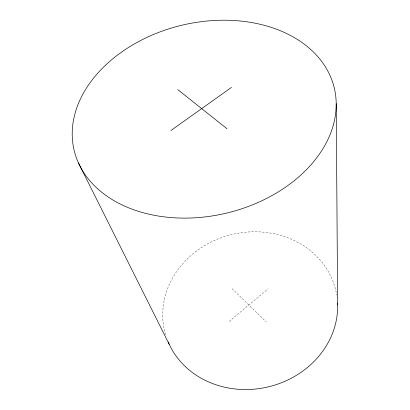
<?xml version="1.0" encoding="UTF-8"?>
<svg xmlns="http://www.w3.org/2000/svg" width="410" height="410" viewBox="0 0 410 410"><rect width="100%" height="100%" fill="white"/><g stroke="black" fill="none" stroke-linecap="round" stroke-linejoin="round"><path stroke-width="0.31" stroke-dasharray="2.05 1.54" d="M229.118 321.542L268.119 288.835M232.004 288.645L266.315 322.024M165.645 334.873A87.96 78.325 -13.5 0 1 232.608 234.33A87.96 78.325 -13.5 0 1 336.728 295.133"/><path stroke-width="0.61" d="M170.862 130.539L231.506 87.402M177.766 89.621L227.027 128.755M78.525 163.093L169.212 344.282M336.21 103.684A133.757 96.56 -13.5 0 1 139.082 211.539A133.757 96.56 -13.5 0 1 137.34 42.266A133.757 96.56 -13.5 0 1 336.21 103.684L337.645 305.809A87.96 78.325 -13.5 0 1 266.034 387.373A87.96 78.325 -13.5 0 1 168.197 341.986M337.579 303.292A87.96 78.325 -13.5 0 1 337.625 304.553"/></g></svg>
